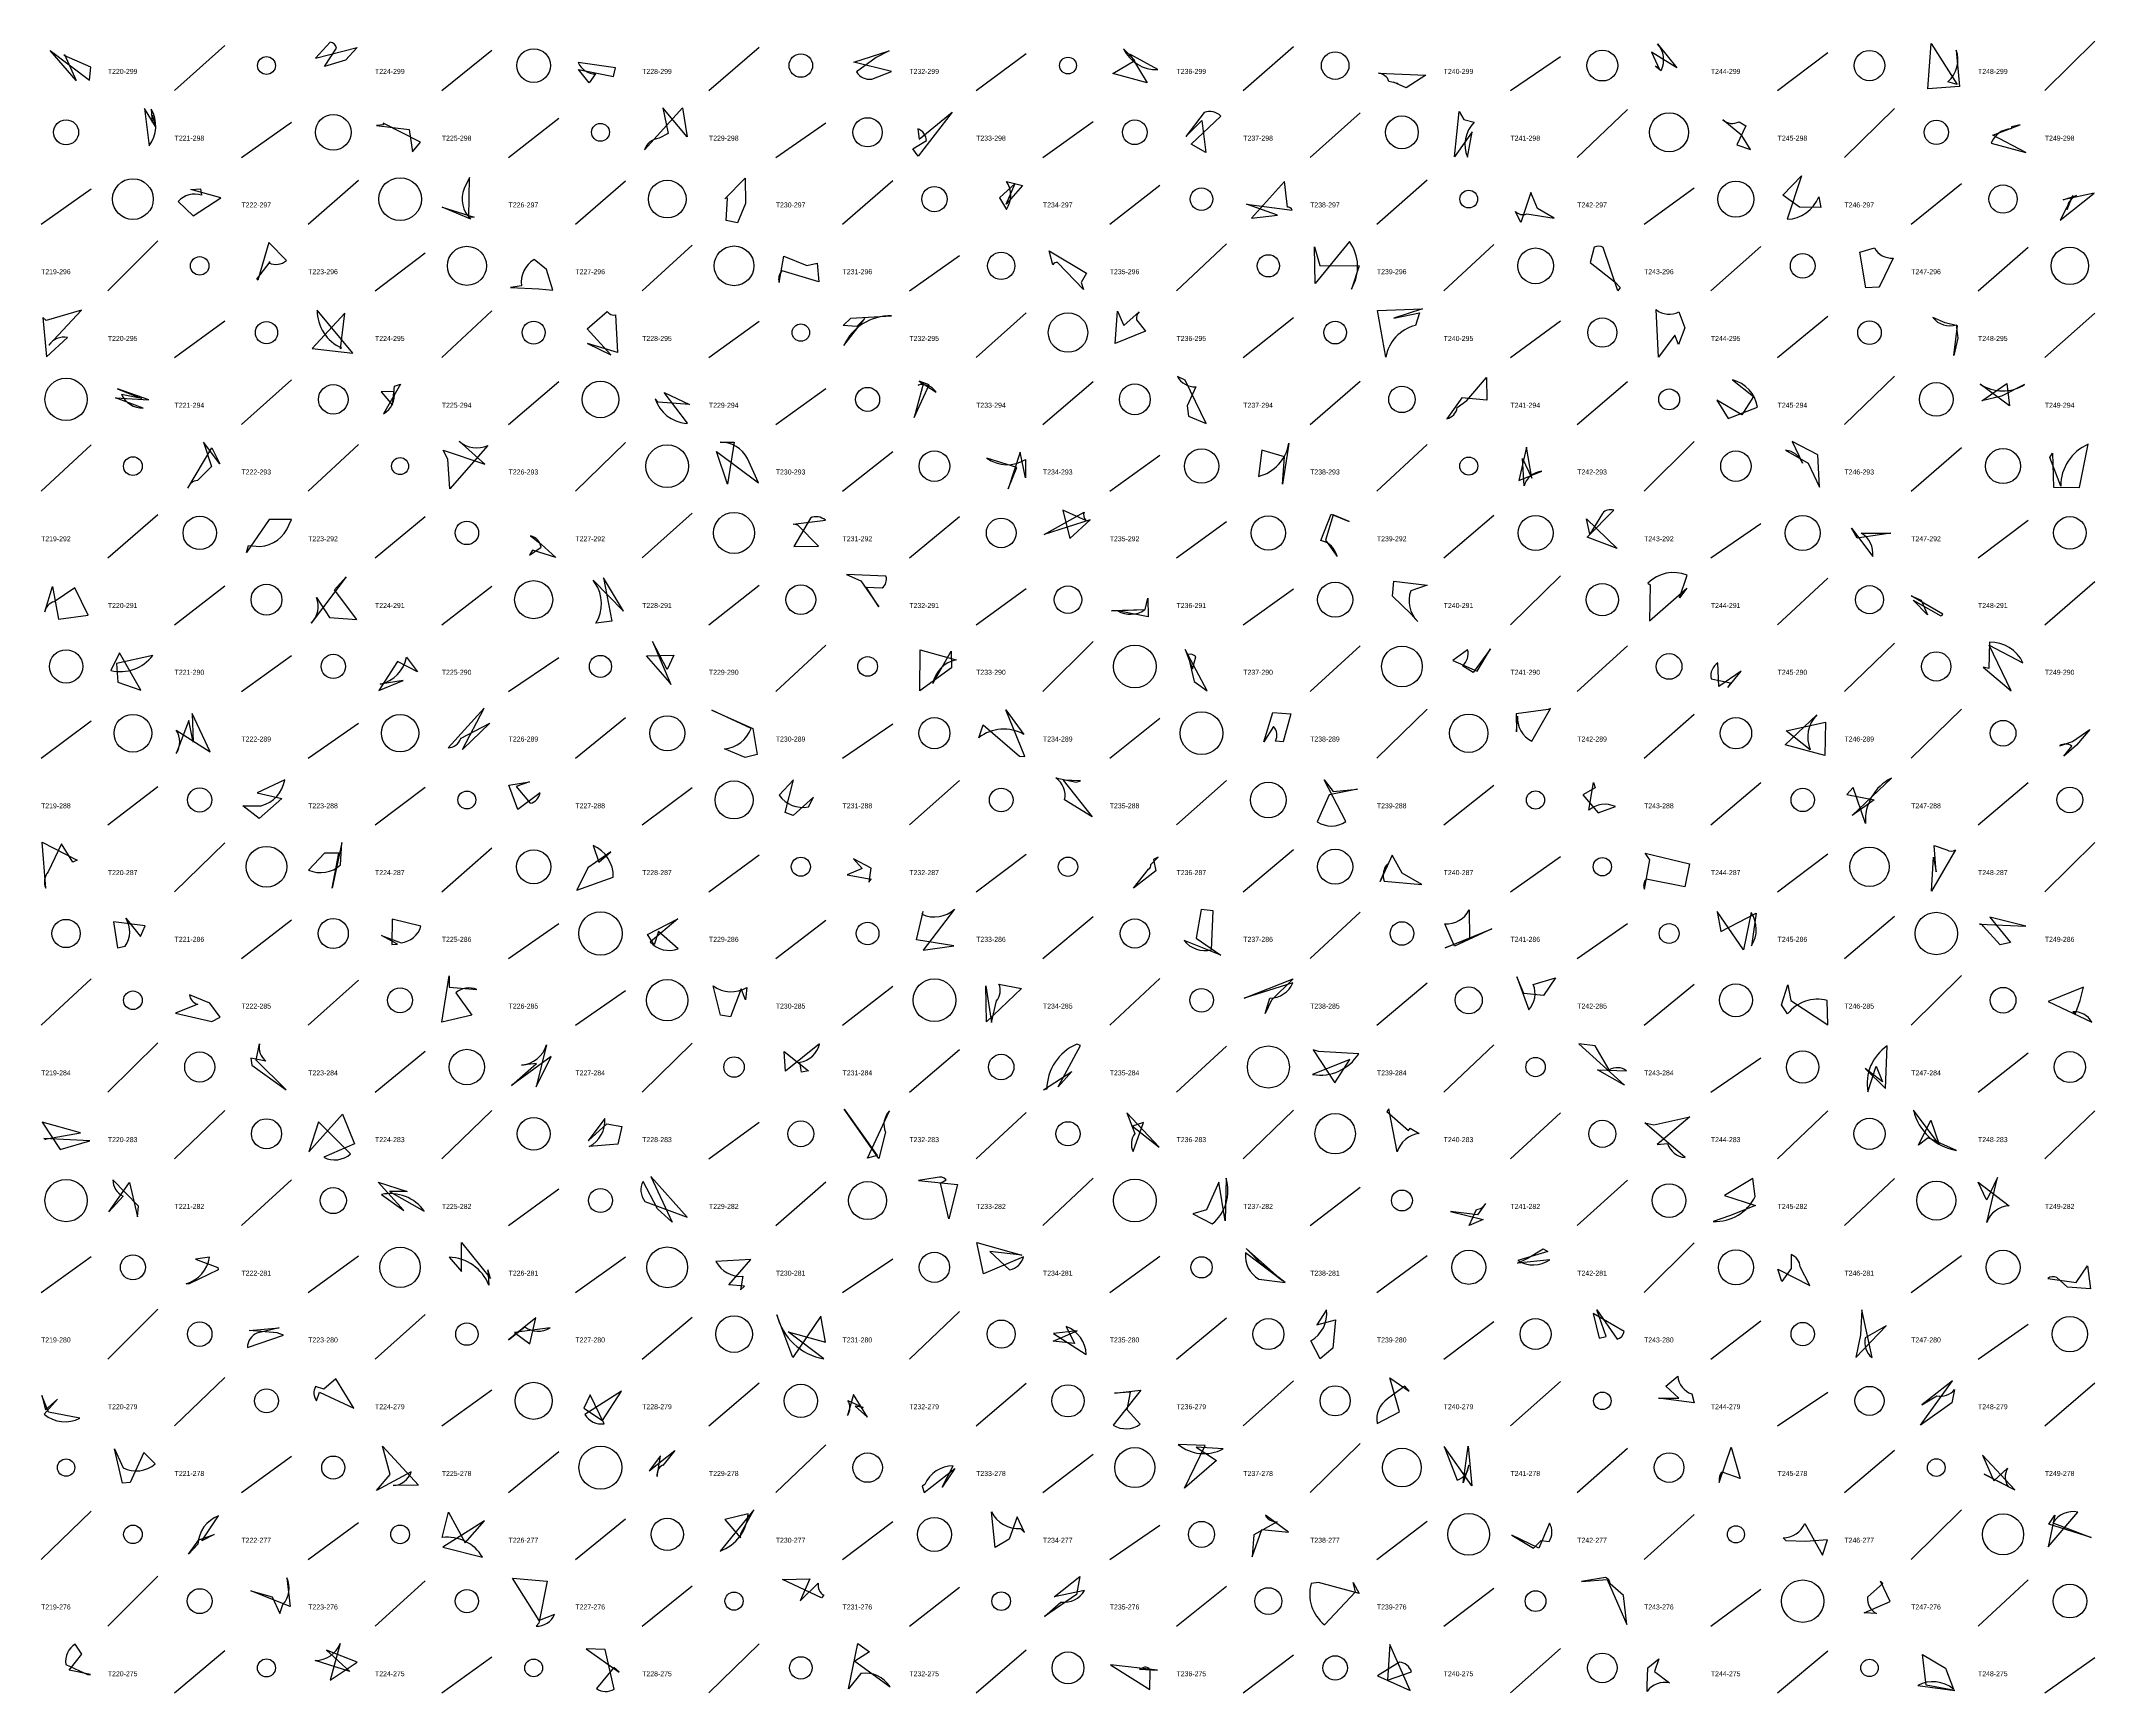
# Model space of a CAD drawing. Header units: millimetres. Extents: x -1 to 9990, y 0 to 15990.
# Drawn here: x 8760 to 9990, y 11000 to 11990 of the extents above; entities that cross this region are included whole.
import ezdxf

# ---------------------------------------------------------------- set-up
doc = ezdxf.new("R2010")
doc.units = ezdxf.units.MM
doc.layers.add('TEXT', color=3, linetype='Continuous')
doc.layers.add('WALL', color=1, linetype='Continuous')

msp = doc.modelspace()

# ---------------------------------------------------------------- linework, layer by layer
for points in [[(8789, 11966.2), (8789.8, 11974.1), (8773.9, 11981, 0.3), (8774.1, 11981.7), (8781.1, 11966.1), (8765.4, 11984.1)], [(8942.3, 11978.2), (8929.7, 11974.4), (8937, 11985.4, 0.3), (8933.2, 11989), (8924.3, 11979.4), (8949.2, 11985.9)], [(9268, 11983.9), (9260.2, 11979.9), (9248.3, 11971.2, 0.3), (9257.5, 11966.9), (9269.3, 11971.5), (9246.8, 11977.1)], [(9401.9, 11970.3), (9415, 11978), (9408.2, 11985.1, 0.3), (9428.8, 11972.6), (9412, 11981.8), (9422.4, 11964.6)], [(9729.2, 11972.6), (9726.8, 11974.6), (9730.3, 11972.1, 0.3), (9728.1, 11988), (9739.7, 11973.7), (9724.5, 11983.1)], [(9891.9, 11988.3), (9907.5, 11963.7), (9902, 11965.3, 0.3), (9907, 11984.3), (9908.9, 11962.5), (9889.9, 11961)], [(9102.8, 11968.5), (9104.1, 11973.6), (9081.7, 11976.8, 0.3), (9092.1, 11970), (9088.3, 11964.7), (9081.8, 11972.7)], [(9569.9, 11965), (9572.6, 11964.3), (9567.2, 11965.5, 0.3), (9561, 11970.4), (9589.2, 11969.3), (9577.6, 11961.6)], [(8828.5, 11938.5), (8822, 11949.3), (8824.7, 11926.9, 0.3), (8826, 11948.9), (8826.5, 11941), (8826.6, 11945.2)], [(9132.3, 11949.6), (9135.5, 11934.2), (9130.1, 11931.4, 0.3), (9121.3, 11924.5), (9144.2, 11949.7), (9146.9, 11932.2)], [(9285.3, 11920.8), (9282, 11925.2), (9290.2, 11930, 0.3), (9285.1, 11937.1), (9285.9, 11930.8), (9305.7, 11947)], [(9457.6, 11922.9), (9448.8, 11928), (9466.5, 11944.7, 0.3), (9456.6, 11946.9), (9445.5, 11932.4), (9455.1, 11942)], [(9609.2, 11947.4), (9612.1, 11942.7), (9618.2, 11941, 0.3), (9614.2, 11920.1), (9617.1, 11935.3), (9606.5, 11920.3)], [(8982.5, 11923.4), (8987.2, 11929), (8964.9, 11940.4, 0.3), (8965.1, 11939.5), (8960.9, 11939.1), (8980.5, 11936.7)], [(9783.7, 11924.7), (9778.5, 11933.1), (9767.1, 11942.4, 0.3), (9776.9, 11941.3), (9781, 11938.9), (9775.6, 11927.5)], [(9945.2, 11939.5), (9940.1, 11938.2), (9939.9, 11937.1, 0.3), (9927.9, 11928.5), (9948.6, 11923), (9928.8, 11933.3)], [(9016.2, 11883.9), (9016.6, 11908), (9013.3, 11901.4, 0.3), (9017.3, 11883), (9000.3, 11890.2), (9019.3, 11884.2)], [(9177.1, 11880.8), (9170.3, 11882.2), (9171, 11895.6, 0.3), (9169.4, 11895.1), (9181.7, 11907.6), (9181.8, 11892.4)], [(9803, 11897.3), (9814.2, 11909), (9805.7, 11882.9, 0.3), (9824.6, 11896.3), (9825.8, 11889.9), (9813.1, 11890.2)], [(8849.6, 11900.8), (8855.5, 11901.1), (8856.1, 11897.3, 0.3), (8842.1, 11893.5), (8851, 11884.9), (8867.7, 11895.8)], [(9343.3, 11904.3), (9334, 11895.8), (9338.1, 11888.7, 0.3), (9338.2, 11905.5), (9347.8, 11903.1), (9338, 11892)], [(9500.5, 11885.4), (9481.8, 11891.9), (9509.3, 11888.3, 0.3), (9506.4, 11890.2), (9504.6, 11905.5), (9484.8, 11883.5)], [(9652.2, 11899), (9646.2, 11880.9), (9642.9, 11887.6, 0.3), (9649.7, 11886.1), (9666.2, 11883.5), (9656.1, 11889.4)], [(9989.6, 11898.5), (9971, 11894.6), (9979, 11897.1, 0.3), (9973.3, 11888.8), (9976.8, 11897.1), (9969.1, 11882.3)], [(9525.8, 11855.2), (9549.4, 11855.1), (9544.7, 11841.1, 0.3), (9543.6, 11869.6), (9523, 11844.5), (9522.6, 11866.3)], [(8889.3, 11847), (8897.2, 11857.4), (8896.4, 11856.8, 0.3), (8907, 11858.2), (8896.3, 11868.9), (8889.9, 11846.5)], [(9066.4, 11840.5), (9062.7, 11852.8), (9055.3, 11858.8, 0.3), (9047.7, 11843), (9041.1, 11842.1), (9058, 11841.3)], [(9224.7, 11856.7), (9225.8, 11845.4), (9203.8, 11852.1, 0.3), (9202.1, 11845), (9204.8, 11860.7), (9218.6, 11855.2)], [(9382.8, 11845.1), (9384.3, 11840.9), (9368.7, 11857, 0.3), (9366, 11855.7), (9363.8, 11864), (9386.1, 11850.7)], [(9705.7, 11842.1), (9704.2, 11840.1), (9695.5, 11866, 0.3), (9690.2, 11866.1), (9687.8, 11857.1), (9702.6, 11845.2)], [(9852.9, 11841.9), (9849.3, 11863.1), (9857.9, 11865.8, 0.3), (9869.1, 11859.7), (9861.3, 11843.5), (9860.5, 11842.2)], [(8761.1, 11824.1), (8763.2, 11800.4), (8775.8, 11812, 0.3), (8764.6, 11807.5), (8784.3, 11828.4), (8763.1, 11822.3)], [(8922.3, 11805.5), (8946.7, 11802.7), (8925.3, 11828.5, 0.3), (8940, 11805.8), (8939.4, 11805.3), (8941.9, 11826.6)], [(9101.3, 11801.7), (9087, 11817.2), (9099, 11827.7, 0.3), (9104.1, 11825.6), (9105.3, 11803), (9087.2, 11808.4)], [(9240.4, 11819.2), (9244.9, 11823.6), (9269.3, 11825, 0.3), (9240.7, 11807.2), (9253.3, 11823.4), (9248.5, 11818.6)], [(9404.7, 11827.9), (9408.5, 11819.2), (9417.7, 11827.5, 0.3), (9416.1, 11822.6), (9421.4, 11815.8), (9403.3, 11808.4)], [(9570.2, 11823.7), (9585.5, 11826.9), (9583.1, 11819.3, 0.3), (9565.3, 11800.2), (9560.4, 11828.3), (9587.3, 11829.3)], [(9738.4, 11813.5), (9728.7, 11800.3), (9727.2, 11828.8, 0.3), (9740.9, 11827.4), (9744.5, 11817.9), (9740.7, 11807.9)], [(9907.8, 11819.1), (9900.3, 11820.8), (9892.9, 11824, 0.3), (9907, 11819.6), (9907.9, 11811.6), (9905.6, 11801.2)], [(8971.7, 11783), (8975.2, 11784.2), (8965.1, 11766.3, 0.3), (8971.5, 11779.8), (8963.7, 11779.6), (8970.4, 11771.6)], [(9291.8, 11783.7), (9285.8, 11786), (9296, 11779.4, 0.3), (9285.2, 11783.6), (9288.4, 11784.9), (9282.9, 11764.2)], [(9457.7, 11760.5), (9445.2, 11786.6), (9440.5, 11788.8, 0.3), (9451.5, 11782.6), (9446.4, 11771.2), (9447.1, 11764.9)], [(9625.8, 11774.5), (9610.9, 11776), (9601.9, 11763.3, 0.3), (9608.1, 11770.1), (9613.8, 11774.4), (9625.6, 11788.1)], [(9763.6, 11774.6), (9770.4, 11763.5), (9787.9, 11770.4, 0.3), (9772.9, 11786.7), (9785.5, 11776.7), (9778.6, 11765.7)], [(9937.2, 11784.6), (9938.9, 11771.2), (9921.3, 11784.1, 0.3), (9947.8, 11783.9), (9934, 11776.9), (9922.3, 11774.2)], [(8805.7, 11781.4), (8820.1, 11775.6), (8808.2, 11778, 0.3), (8821.2, 11769.8), (8804.6, 11775.9), (8824.5, 11774.8)], [(9148.3, 11772), (9129.5, 11773.3), (9127.7, 11775.4, 0.3), (9146.3, 11760.6), (9147.2, 11760.7), (9133.2, 11779.1)], [(8857.3, 11749.3), (8862.1, 11734.7), (8853.6, 11726.4, 0.3), (8847.9, 11721.8), (8862.3, 11746), (8867, 11736.4)], [(9000.8, 11744.6), (9025.8, 11736.1), (9010.4, 11749.9, 0.3), (9027.6, 11747.4), (9004.7, 11721.5), (9003.6, 11739.2)], [(9164.5, 11743.7), (9189.7, 11725), (9183, 11739.5, 0.3), (9166.6, 11749.3), (9175, 11749.3), (9171.1, 11724.2)], [(9504.6, 11740.6), (9491.1, 11744.5), (9489, 11728.8, 0.3), (9507.3, 11748.7), (9506.3, 11742), (9503.4, 11724.1)], [(9824.1, 11741.7), (9808.6, 11749.7), (9814.8, 11736.7, 0.3), (9804.7, 11744.5), (9818.2, 11736.7), (9825.1, 11722.4)], [(9965.2, 11722.4), (9980.7, 11722.2), (9986, 11748.1, 0.3), (9969.5, 11723.1), (9963, 11740.1), (9964.6, 11742.8)], [(9339.2, 11721.5), (9344.4, 11734.1), (9326.4, 11739.7, 0.3), (9349.6, 11739), (9349.6, 11728), (9346.4, 11743.3)], [(9649.5, 11746.4), (9645, 11726.3), (9658.7, 11731.9, 0.3), (9648.1, 11723.2), (9647.1, 11739.6), (9652.8, 11727.7)], [(8883, 11683.3), (8884.2, 11687.5), (8891.1, 11686.9, 0.3), (8908.3, 11699.7), (8910, 11703), (8896.6, 11703)], [(9213.2, 11699.6), (9210.4, 11700.3), (9229.7, 11702.6, 0.3), (9220.7, 11703.9), (9210.8, 11686.9), (9225.5, 11687.1)], [(9388.2, 11702.9), (9360.7, 11694), (9384.7, 11707.5, 0.3), (9385.6, 11702.4), (9372, 11708.6), (9376.1, 11691.7)], [(9533.8, 11705.9), (9529.2, 11690.7), (9536.1, 11680.9, 0.3), (9526.5, 11690.4), (9532.6, 11706.3), (9543.3, 11701.8)], [(9703.9, 11685.6), (9686, 11692.5), (9701.8, 11708.6, 0.3), (9695, 11706.7), (9687.6, 11694.3), (9685.6, 11703.4)], [(9847.6, 11691.8), (9844.2, 11697.9), (9856.9, 11680.8, 0.3), (9850.1, 11694.9), (9867.7, 11694.8), (9861, 11693.9)], [(9054.4, 11684.7), (9052.5, 11681.6), (9059.5, 11686.5, 0.3), (9053.1, 11693.2), (9059.5, 11688.3), (9068.3, 11680.3)], [(8788.3, 11645.7), (8780.3, 11662), (8767.9, 11653.8, 0.3), (8762.2, 11647.7), (8766.9, 11662.9), (8770.4, 11643.4)], [(8935.7, 11660.8), (8942.8, 11668.6), (8921.8, 11641, 0.3), (8924.9, 11656.3), (8932.8, 11644.4), (8949, 11643.1)], [(9096.8, 11668), (9101.9, 11642.2), (9092.2, 11640.9, 0.3), (9091.7, 11665.1), (9090.7, 11666.6), (9108.7, 11648.2)], [(9261.7, 11650.8), (9254.1, 11662.4), (9263.8, 11662, 0.3), (9266, 11669.1), (9242.4, 11670), (9250.9, 11666.2)], [(9570.1, 11666.1), (9590, 11663.7), (9580.3, 11660.3, 0.3), (9584.5, 11641.9), (9580.3, 11646.6), (9569.3, 11657)], [(9745.6, 11661.9), (9741.3, 11656), (9745.8, 11669.7, 0.3), (9722.2, 11664.8), (9723.7, 11663.8), (9723.3, 11642.4)], [(9422.9, 11655.9), (9423, 11644.8), (9404.8, 11648.4, 0.3), (9420.9, 11648.9), (9401.1, 11648.3), (9421.2, 11649.1)], [(9889.8, 11645.9), (9881.2, 11654.8), (9897.8, 11645.3, 0.3), (9899, 11646.3), (9880, 11657.2), (9885.9, 11654.8)], [(9134.9, 11613.2), (9126.2, 11629.9), (9137.2, 11604.1, 0.3), (9136.5, 11605.4), (9122.6, 11621.3), (9138.9, 11621.7)], [(9286.2, 11600.4), (9286.4, 11624.9), (9308.1, 11619, 0.3), (9294, 11604.8), (9305.1, 11624.1), (9305.2, 11614.2)], [(9445.2, 11625.1), (9449.6, 11613.6), (9451.5, 11620.7, 0.3), (9446.8, 11622.1), (9450.6, 11606), (9458.4, 11600.4)], [(9628, 11625.6), (9617.7, 11611.4), (9611.2, 11615.4, 0.3), (9614.3, 11625), (9605.4, 11618.6), (9620, 11612.1)], [(9939.8, 11600.4), (9926.6, 11627.7), (9946.9, 11617.2, 0.3), (9926.8, 11629.5), (9926.5, 11613.8), (9923, 11614.5)], [(8819.8, 11600.7), (8806.9, 11623.2), (8801.7, 11612.6, 0.3), (8826.9, 11621.6), (8805.2, 11616.8), (8805.9, 11605.5)], [(8962.2, 11600.6), (8976.9, 11606.5), (8963.1, 11604.4, 0.3), (8978.8, 11620.5), (8985.4, 11611.8), (8973.5, 11618)], [(9778.1, 11612.1), (9764.7, 11602.9), (9764.2, 11617.2, 0.3), (9760.1, 11607.6), (9771.7, 11605.2), (9770.2, 11602.4)], [(8851, 11569.7), (8848.5, 11582.6), (8841, 11562.8, 0.3), (8841, 11576.9), (8861.3, 11563.9), (8850.4, 11586.9)], [(9012.3, 11565.2), (9025.4, 11589.9), (9003.8, 11566.2, 0.3), (9011.3, 11571.8), (9011.2, 11571.8), (9028.8, 11581.1)], [(9188.9, 11562.3), (9181.7, 11560.5), (9169.2, 11565.7, 0.3), (9185.2, 11577.9), (9161.8, 11588.8), (9186.3, 11577.9)], [(9349.1, 11561.1), (9337.8, 11589), (9348.6, 11574.3, 0.3), (9321.6, 11572.3), (9324.2, 11580), (9346, 11561.3)], [(9508.4, 11586.7), (9503.8, 11569.9), (9499.3, 11570.3, 0.3), (9498.1, 11579), (9492.2, 11569.9), (9497.7, 11587.5)], [(9643.4, 11586.7), (9643.6, 11575.9), (9644.2, 11585.2, 0.3), (9652.7, 11570.2), (9664, 11589.8), (9662.5, 11589.1)], [(9828.2, 11561.7), (9804.5, 11568), (9823.4, 11586, 0.3), (9819.5, 11565.1), (9805, 11576.5), (9828.6, 11581.7)], [(9978.9, 11567.9), (9971.3, 11561.2), (9976.2, 11567.3, 0.3), (9968.9, 11567.5), (9976.5, 11570.1), (9987, 11577.2)], [(8890.7, 11523.9), (8880.8, 11531.5), (8891.8, 11531.5, 0.3), (8905.9, 11547), (8889.5, 11539.2), (8904.1, 11535.9)], [(9052.6, 11545.8), (9044.6, 11543), (9053, 11533, 0.3), (9058.8, 11539.2), (9045.6, 11529.3), (9040.2, 11543.8)], [(9205.6, 11527.5), (9210.7, 11547), (9202.1, 11537.8, 0.3), (9219.5, 11530.9), (9222.5, 11536.6), (9210.4, 11525.7)], [(9372.2, 11546.8), (9389.5, 11524.8), (9373, 11535, 0.3), (9367.7, 11548.2), (9379.8, 11545.6), (9382.4, 11546.4)], [(9548.3, 11541.5), (9531.4, 11538), (9524.3, 11521.9, 0.3), (9541.4, 11522), (9528.5, 11547.1), (9533.8, 11540)], [(9683.3, 11538), (9692.6, 11527.2), (9702.8, 11531, 0.3), (9687, 11528.8), (9689.8, 11545.4), (9690.8, 11542.3)], [(9857.7, 11535.1), (9844.6, 11525.7), (9868.1, 11548.1, 0.3), (9852.6, 11520.9), (9845.2, 11542.4), (9841.5, 11538.3)], [(8779.1, 11497.8), (8772.3, 11508.7), (8764.3, 11492, 0.3), (8762.8, 11482.1), (8760.7, 11509.8), (8781.7, 11499)], [(8938.4, 11503.2), (8929.7, 11503.2), (8920.2, 11493, 0.3), (8939.4, 11496.1), (8940.2, 11509.6), (8934.4, 11482.2)], [(9087.5, 11494.3), (9080.8, 11481), (9102.7, 11488.7, 0.3), (9090.6, 11507.8), (9094.1, 11497.7), (9101.2, 11504)], [(9427.6, 11492.6), (9414.2, 11482.1), (9423.3, 11493.5, 0.3), (9424.6, 11496.4), (9429, 11500.7), (9426.3, 11499.4)], [(9569.1, 11502), (9562, 11486.2), (9566.5, 11496.8, 0.3), (9564.4, 11486.3), (9587, 11484.3), (9575.1, 11491.1)], [(9747.2, 11496.7), (9744.5, 11482.9), (9721.3, 11487.6, 0.3), (9720.2, 11481.5), (9723.5, 11499.1), (9720.7, 11503.1)], [(9894.9, 11492), (9893.8, 11507.7), (9901.3, 11505.2, 0.3), (9906.6, 11505.1), (9892.2, 11480.3), (9893.3, 11500.7)], [(9251.8, 11493.9), (9242.7, 11490.1), (9257.2, 11487.6, 0.3), (9255.9, 11485.7), (9257.1, 11494.1), (9246.5, 11499.8)], [(8803.3, 11462), (8805.8, 11446.4), (8810.4, 11447.4, 0.3), (8810.8, 11464.1), (8819.6, 11453.2), (8822.3, 11459.6)], [(8973.5, 11448.6), (8963.9, 11453.7), (8975.7, 11449.5, 0.3), (8987.5, 11459.3), (8970.3, 11463.6), (8970, 11448.4)], [(9123.1, 11454.3), (9141.4, 11463.8), (9124.8, 11449.8, 0.3), (9141.6, 11445.8), (9129.8, 11456.1), (9127.2, 11448.3)], [(9284.2, 11451.2), (9288.2, 11468.1), (9287.5, 11466.5, 0.3), (9307.1, 11469.6), (9288.3, 11445.1), (9306.7, 11447.7)], [(9451.7, 11452.1), (9466.5, 11442), (9444.5, 11450.9, 0.3), (9460.9, 11445.3), (9461.9, 11468.6), (9454.8, 11469.3)], [(9628.8, 11457.8), (9606.4, 11447.4), (9600.6, 11460.8, 0.3), (9615.2, 11469.1), (9615.5, 11451.9), (9600.8, 11446.4)], [(9766, 11456.2), (9787.1, 11467.1), (9784.3, 11447.6, 0.3), (9784.1, 11467.6), (9779.6, 11445.2), (9763.8, 11468.1)], [(9939.4, 11449.6), (9933.3, 11448.2), (9923.1, 11459.4, 0.3), (9920.8, 11460.5), (9948.7, 11459.3), (9927.1, 11464.8)], [(9004.3, 11429.7), (9004.4, 11422.9), (9020.9, 11421.4, 0.3), (9008.3, 11419.4), (9018, 11406), (9000.1, 11401.9)], [(9496.8, 11415), (9493.1, 11407), (9495.8, 11416.2, 0.3), (9509.7, 11425.5), (9480.5, 11416.2), (9509.8, 11427.8)], [(9647.9, 11419.1), (9643.7, 11429), (9650.9, 11409.2, 0.3), (9653.6, 11424.4), (9666.9, 11428.4), (9659.7, 11417.9)], [(8867.2, 11404.8), (8861.1, 11413.2), (8848.8, 11418.3, 0.3), (8853.8, 11412.6), (8840.6, 11407.3), (8862.3, 11402.2)], [(9172.9, 11405), (9166.9, 11406.1), (9162.4, 11423.6, 0.3), (9182.7, 11422.7), (9181.9, 11415.3), (9179.2, 11421.9)], [(9325.8, 11423.6), (9329.1, 11401.7), (9332.1, 11414.6, 0.3), (9333.6, 11424.7), (9347.1, 11422.1), (9326.1, 11402.1)], [(9807.9, 11414.8), (9830, 11400.3), (9829.7, 11414.9, 0.3), (9805.9, 11406.8), (9802.2, 11412.2), (9806.1, 11424.3)], [(9983.1, 11422.9), (9961.9, 11414.3), (9988.1, 11401.9, 0.3), (9976.8, 11408), (9978.4, 11407.1), (9981.2, 11414.8)], [(8906.8, 11361.3), (8888.9, 11379.2), (8890.8, 11388.9, 0.3), (8894.7, 11378.6), (8885.7, 11380.4), (8886.2, 11376.2)], [(9041.8, 11363.9), (9056.7, 11377.1), (9047.7, 11376.1, 0.3), (9062.7, 11388.2), (9056.5, 11363.2), (9065.5, 11381.3)], [(9219.5, 11372.8), (9215.4, 11371.9), (9214.4, 11377.9, 0.3), (9226.2, 11388.8), (9205.8, 11372.6), (9205, 11384.3)], [(9369.2, 11363.2), (9382.4, 11387.9), (9380.2, 11388.6, 0.3), (9362.3, 11361.7), (9360.4, 11361.3), (9377.2, 11372.3)], [(9534.8, 11365.6), (9543.7, 11379.5), (9521.5, 11370.5, 0.3), (9549.1, 11382.9), (9525, 11384.3), (9521.8, 11385.3)], [(9708.2, 11364.1), (9692.1, 11373.4), (9709.5, 11372.8, 0.3), (9699.1, 11373.3), (9690.8, 11387.6), (9681, 11388.9)], [(9852.4, 11374.1), (9864.6, 11362.1), (9865.6, 11387.6, 0.3), (9854, 11360.2), (9858.9, 11375.6), (9862.8, 11366.1)], [(8771.4, 11325.6), (8789.2, 11330.7), (8761.6, 11332.2, 0.3), (8763.3, 11331.9), (8783.7, 11335.6), (8760.7, 11341.9)], [(8940.6, 11346.7), (8947.7, 11329), (8929.3, 11320.9, 0.3), (8945.4, 11322.9), (8926.2, 11342.2), (8920.3, 11324.1)], [(9107.8, 11339.4), (9105.4, 11328.8), (9088.2, 11327.3, 0.3), (9097.7, 11344.1), (9087.7, 11330.8), (9098.9, 11340.9)], [(9260.8, 11322), (9255, 11320.3), (9268.1, 11348.7, 0.3), (9265.7, 11336), (9261.8, 11320.2), (9241, 11349.7)], [(9429.5, 11327), (9410.3, 11347.5), (9415.1, 11335.2, 0.3), (9414.1, 11324.3), (9420.2, 11341.8), (9413.6, 11339.5)], [(9578.9, 11336.9), (9580, 11338.4), (9585.3, 11335.2, 0.3), (9572.1, 11324.1), (9567.2, 11350), (9566, 11348.4)], [(9747.5, 11345.2), (9727.9, 11328.5), (9734, 11329.2, 0.3), (9744.6, 11320.7), (9720.4, 11341.5), (9725.8, 11340.3)], [(9891.8, 11343.2), (9896.7, 11328.6), (9881.3, 11349.1, 0.3), (9907.1, 11325), (9890.2, 11332.6), (9884.4, 11328.1)], [(8817.8, 11285.2), (8818.4, 11291.6), (8803, 11307.4, 0.3), (8809.2, 11297.7), (8800.5, 11288.3), (8813, 11305.8)], [(8979.2, 11300.5), (8968.6, 11300.4), (8989.5, 11288.6, 0.3), (8963.8, 11298.6), (8977.3, 11289), (8961.8, 11306)], [(9138, 11282.1), (9129.2, 11290.1), (9120.5, 11306.5, 0.3), (9121.6, 11294.5), (9146.9, 11285), (9125.2, 11309.5)], [(9303.6, 11284), (9298.7, 11305.4), (9302, 11307.5, 0.3), (9296.6, 11308.8), (9285.4, 11307), (9308.9, 11304.7)], [(9457.9, 11289.4), (9449.8, 11287), (9461.4, 11281, 0.3), (9469.7, 11308.4), (9469.1, 11282.9), (9465.3, 11306)], [(9786.8, 11292.1), (9771.2, 11285.8), (9761.4, 11282.5, 0.3), (9786.6, 11297.5), (9785.2, 11308.2), (9768.1, 11298)], [(9924.8, 11295.8), (9920.1, 11306), (9938.6, 11291.9, 0.3), (9925.2, 11281.8), (9931.7, 11308.9), (9925.2, 11295.4)], [(9623.6, 11283.6), (9615.3, 11280), (9619.6, 11289.7, 0.3), (9625, 11293.3), (9620.3, 11286.4), (9604, 11288.5)], [(9029.2, 11248.3), (9027.5, 11253.4), (9028.2, 11244.4, 0.3), (9004.3, 11261), (9011.8, 11252.4), (9011.8, 11269.9)], [(9347.4, 11262.3), (9328.2, 11264.4), (9340, 11253.5, 0.3), (9348.4, 11261.3), (9324.4, 11251.1), (9320.5, 11269.8)], [(8866.1, 11253.4), (8848.6, 11245.1), (8846.8, 11245.2, 0.3), (8860.8, 11261.1), (8852.4, 11259.9), (8865.8, 11254.8)], [(9171.8, 11244.6), (9185, 11259.7), (9164.1, 11258.5, 0.3), (9180.3, 11249.6), (9178.8, 11241.5), (9181.2, 11243.7)], [(9481.6, 11266.2), (9503.4, 11246.9), (9481.4, 11263.6, 0.3), (9489.3, 11247.9), (9505, 11246), (9490.8, 11256.9)], [(9659.5, 11266.1), (9662.3, 11264.5), (9644.3, 11259.1, 0.3), (9663.6, 11259.5), (9644.2, 11257.4), (9650, 11260.3)], [(9800.2, 11253.9), (9819.2, 11244.2), (9813.5, 11255.3, 0.3), (9808, 11262.6), (9808.1, 11254.3), (9802.4, 11246.5)], [(9987.4, 11242.1), (9973.6, 11243.1), (9967.2, 11248.8, 0.3), (9961.8, 11248.3), (9978.8, 11246), (9985.6, 11255.9)], [(8884.7, 11217.2), (8902.5, 11218.7), (8889.3, 11215.6, 0.3), (8883.6, 11206.9), (8905.1, 11214.3), (8901.4, 11215.8)], [(9056.2, 11224.8), (9040, 11211.5), (9049.7, 11219.3, 0.3), (9064.8, 11218.7), (9043.5, 11216), (9052.7, 11209.1)], [(9227, 11225.7), (9210.3, 11201), (9200.7, 11226.5, 0.3), (9228.8, 11200.2), (9207.4, 11216.4), (9229.8, 11210.1)], [(9380.5, 11217), (9366.3, 11215.4), (9385.9, 11202.7, 0.3), (9374, 11219.6), (9378.8, 11209.3), (9366.1, 11210.7)], [(9533.7, 11206.5), (9526, 11200.2), (9520.4, 11211, 0.3), (9529.9, 11229.5), (9524, 11220.5), (9535.1, 11223.6)], [(9697.3, 11213.6), (9691.7, 11229.6), (9703.8, 11212, 0.3), (9708.1, 11216.5), (9689.6, 11227.3), (9693.2, 11212.5)], [(9846.8, 11201), (9864.9, 11220), (9852.5, 11212.7, 0.3), (9856.5, 11200.9), (9850.5, 11229.6), (9849.7, 11214.6)], [(8936.5, 11188.1), (8929.3, 11181.9), (8924.4, 11183.5, 0.3), (8925, 11175.1), (8926.7, 11180.2), (8947.3, 11170.7)], [(9096.3, 11163.3), (9107.7, 11180.7), (9085.6, 11166.8, 0.3), (9097.2, 11161.3), (9088.8, 11178.6), (9085.1, 11170.7)], [(9402.9, 11179.6), (9418.7, 11181.3), (9402.1, 11160.4, 0.3), (9418.3, 11161), (9410.5, 11169.7), (9412.5, 11180.2)], [(9579.3, 11180.7), (9576.8, 11183.7), (9566.4, 11176.2, 0.3), (9560.2, 11161.5), (9573.6, 11168.5), (9567.8, 11188.7)], [(9740.9, 11176.7), (9733.1, 11183.8), (9740.2, 11189.7, 0.3), (9748.5, 11179.2), (9750, 11173.9), (9728.6, 11176.7)], [(9904.7, 11186.9), (9886.3, 11172.7), (9895.3, 11178.1, 0.3), (9906, 11181.8), (9904.3, 11173.9), (9885.5, 11160.4)], [(8762.6, 11169.6), (8769.8, 11176), (8761.9, 11167, 0.3), (8783.2, 11164.6), (8764.4, 11168.2), (8760.4, 11178.2)], [(9254.9, 11165.2), (9246.6, 11178.9), (9242.9, 11166.2, 0.3), (9243.2, 11175.3), (9252.4, 11171.1), (9247.6, 11171.9)], [(8808.7, 11125.6), (8804, 11146.3), (8809.1, 11134.8, 0.3), (8828.4, 11137.3), (8821.5, 11144.1), (8813.4, 11126.1)], [(8964.4, 11147.8), (8986.1, 11124.4), (8970.8, 11124.2, 0.3), (8981.7, 11132.4), (8960.9, 11121.3), (8969.1, 11130.8)], [(9139.5, 11145.3), (9132.4, 11136.2), (9132.2, 11136.5, 0.3), (9128.9, 11129.7), (9131, 11142.1), (9124.2, 11133.1)], [(9444.7, 11122.7), (9457.2, 11148.2), (9440.9, 11148.9, 0.3), (9467.9, 11146.2), (9451.8, 11147.3), (9463.9, 11139.2)], [(9616.8, 11124), (9600.2, 11147.7), (9608.1, 11127.4, 0.3), (9615.1, 11136.5), (9611.6, 11125.8), (9614.6, 11147.8)], [(9777.6, 11128.5), (9767.3, 11132.1), (9767.3, 11132.6, 0.3), (9765, 11128.3), (9764.9, 11126), (9772.2, 11147.3)], [(9307.3, 11134.4), (9299.7, 11123.3), (9306.2, 11136.1, 0.3), (9289.3, 11124.9), (9287.7, 11123.9), (9288.9, 11120.1)], [(9922.7, 11142.4), (9929.4, 11127), (9937.7, 11134.6, 0.3), (9938.1, 11123.7), (9923.7, 11131.1), (9942, 11121.7)], [(9025.6, 11103.1), (9000.7, 11087.3), (9024.4, 11081.3, 0.3), (9000.3, 11093.1), (9003.9, 11108.3), (9014, 11090)], [(9179, 11095.6), (9186.9, 11109.7), (9166.6, 11085, 0.3), (9183.5, 11107.4), (9169.4, 11103.9), (9178.9, 11093)], [(9339.8, 11092.1), (9331.3, 11087.2), (9329.1, 11108.5, 0.3), (9346.6, 11098.5), (9348.9, 11096.1), (9344.6, 11105.5)], [(9965.9, 11106.6), (9962, 11087.5), (9979.8, 11108.4, 0.3), (9964.8, 11102), (9987.7, 11093.2), (9962.4, 11101.1)], [(8863.6, 11095), (8856.2, 11091.1), (8866.3, 11106.1, 0.3), (8853.9, 11089.1), (8848.2, 11083.1), (8854.4, 11091.8)], [(9491.1, 11097.9), (9507.1, 11096.3), (9493.2, 11106.5, 0.3), (9500.2, 11102.6), (9486.2, 11094.7), (9485.2, 11081.6)], [(9653.7, 11086.8), (9658.4, 11091.4), (9663.1, 11090.7, 0.3), (9663.3, 11101.7), (9656.9, 11086.8), (9640.9, 11094.5)], [(9816.8, 11090.8), (9805.1, 11091.1), (9803.2, 11093, 0.3), (9816.3, 11101.5), (9826.8, 11082.6), (9829.8, 11091.7)], [(8898.4, 11057.6), (8903, 11047.5), (8904.8, 11052.9, 0.3), (8907.1, 11068.9), (8909.2, 11051.7), (8885.6, 11061.2)], [(9063.1, 11066.9), (9058.1, 11041.8), (9056.5, 11040, 0.3), (9067.5, 11047), (9058.2, 11043.4), (9042.4, 11068.7)], [(9220.3, 11068.3), (9214.6, 11055.1), (9225.4, 11065.7, 0.3), (9228.7, 11058.5), (9227.3, 11057), (9204.1, 11068)], [(9380.1, 11059), (9360.9, 11045.7), (9370.8, 11054.4, 0.3), (9384.9, 11061.4), (9366.8, 11057.6), (9382.1, 11069.8)], [(9549.4, 11059.6), (9525.1, 11066.1), (9520.6, 11065.5, 0.3), (9528.6, 11040.9), (9547.1, 11060.5), (9545.8, 11066.1)], [(9709.7, 11041.1), (9707.7, 11058.4), (9699.7, 11065.4, 0.3), (9696.8, 11069.2), (9682.5, 11066.7), (9697.9, 11067.9)], [(9861.5, 11067), (9863, 11065.6), (9853.9, 11057.3, 0.3), (9859.1, 11047.6), (9851.9, 11048), (9867.4, 11054.8)], [(8776.8, 11013.6), (8784.5, 11023.3), (8780.5, 11029.3, 0.3), (8774.8, 11017.1), (8787.9, 11011), (8789.6, 11011.1)], [(8931, 11025.7), (8945, 11012.8), (8924.2, 11019.4, 0.3), (8939.2, 11029.7), (8933.1, 11007.6), (8949.2, 11018.5)], [(9106.2, 11012.4), (9103, 11015.2), (9092.6, 11002.6, 0.3), (9103.2, 11002.3), (9097.9, 11026), (9086.5, 11026.5)], [(9256.2, 11024.6), (9247.3, 11019.1), (9268.5, 11003.6, 0.3), (9251, 11011.7), (9243.6, 11002.5), (9249.1, 11029.7)], [(9567.8, 11029), (9566.3, 11007.7), (9580.7, 11012.7, 0.3), (9573.5, 11018.5), (9560.3, 11010.2), (9579.9, 11001.5)], [(9886.7, 11023), (9900.5, 11014.9), (9905.3, 11002.3, 0.3), (9883.9, 11004.5), (9906.2, 11001.4), (9889, 11004.6)], [(9400.4, 11016.9), (9424, 11002), (9424.2, 11013.6, 0.3), (9420.9, 11015.5), (9417.9, 11014.3), (9428.5, 11013.7)], [(9728.8, 11020.5), (9726.2, 11012.9), (9735.2, 11006, 0.3), (9721.9, 11000.9), (9721.9, 11004.5), (9722.3, 11015)]]:
    msp.add_lwpolyline(points, format="xyb", close=True)
for centre, radius in [((8895, 11975), 5.36), ((9055, 11975), 10.1), ((9215, 11975), 7.04), ((9535, 11975), 8.28), ((9695, 11975), 9.25), ((9855, 11975), 9.1), ((9375, 11975), 5), ((8935, 11935), 10.7), ((9255, 11935), 8.77), ((9575, 11935), 9.8), ((9735, 11935), 11.7), ((8775, 11935), 7.5), ((9095, 11935), 5.35), ((9415, 11935), 7.38), ((9895, 11935), 7.25), ((8815, 11895), 12.2), ((8975, 11895), 12.8), ((9135, 11895), 11.3), ((9295, 11895), 7.58), ((9455, 11895), 6.76), ((9615, 11895), 5.3), ((9775, 11895), 10.8), ((9935, 11895), 8.5), ((8855, 11855), 5.53), ((9015, 11855), 11.7), ((9175, 11855), 11.9), ((9335, 11855), 8.14), ((9495, 11855), 6.68), ((9655, 11855), 10.7), ((9815, 11855), 7.4), ((9975, 11855), 11.2), ((8895, 11815), 6.64), ((9055, 11815), 6.88), ((9375, 11815), 11.8), ((9535, 11815), 6.78), ((9695, 11815), 8.76), ((9855, 11815), 7.08), ((9215, 11815), 5.2), ((8775, 11775), 12.7), ((8935, 11775), 8.86), ((9095, 11775), 11), ((9415, 11775), 9.24), ((9895, 11775), 10.1), ((9255, 11775), 7.18), ((9575, 11775), 7.95), ((9735, 11775), 6.26), ((9135, 11735), 12.8), ((8815, 11735), 5.62), ((8975, 11735), 5.1), ((9295, 11735), 9.18), ((9455, 11735), 10.3), ((9615, 11735), 5.41), ((9775, 11735), 9.13), ((9935, 11735), 10.5), ((8855, 11695), 10), ((9015, 11695), 7.03), ((9175, 11695), 12.3), ((9335, 11695), 8.89), ((9495, 11695), 10.3), ((9655, 11695), 10.5), ((9815, 11695), 10.5), ((9975, 11695), 9.75), ((8895, 11655), 9.25), ((9055, 11655), 11.4), ((9215, 11655), 8.9), ((9375, 11655), 8.21), ((9535, 11655), 10.5), ((9695, 11655), 9.72), ((9855, 11655), 8.42), ((8775, 11615), 9.97), ((9415, 11615), 12.8), ((9575, 11615), 12.2), ((9895, 11615), 8.78), ((8935, 11615), 7.26), ((9095, 11615), 6.64), ((9255, 11615), 5.9), ((9735, 11615), 7.69), ((9455, 11575), 12.8), ((8815, 11575), 11.3), ((8975, 11575), 11.2), ((9135, 11575), 10.5), ((9295, 11575), 9.31), ((9615, 11575), 11.5), ((9775, 11575), 9.43), ((9935, 11575), 7.7), ((8855, 11535), 7.25), ((9015, 11535), 5.36), ((9175, 11535), 11.4), ((9335, 11535), 7.08), ((9495, 11535), 10.7), ((9655, 11535), 5.46), ((9815, 11535), 6.97), ((9975, 11535), 7.72), ((8895, 11495), 12.2), ((9055, 11495), 10.2), ((9215, 11495), 5.7), ((9375, 11495), 5.79), ((9535, 11495), 10.5), ((9855, 11495), 11.8), ((9695, 11495), 5.48), ((8935, 11455), 9), ((9095, 11455), 13), ((9415, 11455), 8.73), ((9895, 11455), 12.7), ((8775, 11455), 8.48), ((9255, 11455), 6.8), ((9575, 11455), 7.04), ((9735, 11455), 5.94), ((9135, 11415), 12.4), ((9295, 11415), 12.8), ((8815, 11415), 5.58), ((8975, 11415), 7.44), ((9455, 11415), 7.08), ((9615, 11415), 8.1), ((9775, 11415), 9.84), ((9935, 11415), 7.73), ((8855, 11375), 9), ((9015, 11375), 10.6), ((9175, 11375), 6.12), ((9335, 11375), 7.62), ((9495, 11375), 12.6), ((9655, 11375), 5.8), ((9815, 11375), 9.72), ((9975, 11375), 9.33), ((8895, 11335), 9.02), ((9055, 11335), 9.82), ((9215, 11335), 7.72), ((9375, 11335), 7.26), ((9535, 11335), 12.1), ((9695, 11335), 8.15), ((9855, 11335), 9.39), ((8775, 11295), 12.7), ((9255, 11295), 11.4), ((9415, 11295), 12.8), ((9735, 11295), 10.1), ((9895, 11295), 11.7), ((8935, 11295), 7.82), ((9095, 11295), 7.18), ((9575, 11295), 6.26), ((8975, 11255), 12.1), ((9135, 11255), 12.2), ((8815, 11255), 7.49), ((9295, 11255), 9.05), ((9455, 11255), 6.34), ((9615, 11255), 10.2), ((9775, 11255), 10.5), ((9935, 11255), 10.2), ((8855, 11215), 7.36), ((9015, 11215), 6.71), ((9175, 11215), 11), ((9335, 11215), 8.42), ((9495, 11215), 9.29), ((9655, 11215), 9.26), ((9815, 11215), 6.99), ((9975, 11215), 10.6), ((8895, 11175), 7.19), ((9055, 11175), 11.1), ((9215, 11175), 10), ((9375, 11175), 9.67), ((9535, 11175), 9.05), ((9855, 11175), 8.69), ((9695, 11175), 5.27), ((9095, 11135), 12.9), ((9255, 11135), 8.81), ((9415, 11135), 12), ((9575, 11135), 11.6), ((9735, 11135), 8.88), ((8775, 11135), 5.21), ((8935, 11135), 6.95), ((9895, 11135), 5.3), ((9615, 11095), 12.5), ((9935, 11095), 12.3), ((8815, 11095), 5.56), ((8975, 11095), 5.58), ((9135, 11095), 9.65), ((9295, 11095), 10.2), ((9455, 11095), 7.79), ((9775, 11095), 5.14), ((8855, 11055), 7.46), ((9015, 11055), 6.93), ((9175, 11055), 5.42), ((9335, 11055), 5.56), ((9495, 11055), 8.05), ((9655, 11055), 6.22), ((9815, 11055), 12.7), ((9975, 11055), 10.1), ((9215, 11015), 6.73), ((9375, 11015), 9.56), ((9535, 11015), 7.3), ((9695, 11015), 8.86), ((8895, 11015), 5.4), ((9055, 11015), 5.31), ((9855, 11015), 5.2)]:
    msp.add_circle(centre, radius)
at = {"layer": 'WALL'}
for p, q in [((8840, 11960), (8870, 11987.1)), ((9000, 11960), (9030, 11984.3)), ((9160, 11960), (9190, 11986.1)), ((9320, 11960), (9350, 11982.2)), ((9480, 11960), (9510, 11986.4)), ((9640, 11960), (9670, 11980.5)), ((9800, 11960), (9830, 11982.9)), ((9960, 11960), (9990, 11989.7)), ((9040, 11920), (9070, 11943.4)), ((9520, 11920), (9550, 11946.7)), ((9680, 11920), (9710, 11948.7)), ((9840, 11920), (9870, 11949.2)), ((8880, 11920), (8910, 11941.1)), ((9200, 11920), (9230, 11940.7)), ((9360, 11920), (9390, 11941.4)), ((9560, 11880), (9590, 11906.5)), ((8760, 11880), (8790, 11901.1)), ((8920, 11880), (8950, 11906.4)), ((9080, 11880), (9110, 11906)), ((9240, 11880), (9270, 11906.2)), ((9400, 11880), (9430, 11903.3)), ((9720, 11880), (9750, 11901.8)), ((9880, 11880), (9910, 11904.4)), ((8800, 11840), (8830, 11869.9)), ((8960, 11840), (8990, 11862.8)), ((9120, 11840), (9150, 11867.4)), ((9280, 11840), (9310, 11861.1)), ((9440, 11840), (9470, 11868.1)), ((9600, 11840), (9630, 11867.7)), ((9760, 11840), (9790, 11866.6)), ((9920, 11840), (9950, 11866.1)), ((8840, 11800), (8870, 11822)), ((9000, 11800), (9030, 11828.1)), ((9160, 11800), (9190, 11821.8)), ((9320, 11800), (9350, 11826.8)), ((9480, 11800), (9510, 11824)), ((9640, 11800), (9670, 11822.1)), ((9800, 11800), (9830, 11824.9)), ((9960, 11800), (9990, 11826.7)), ((8880, 11760), (8910, 11786.8)), ((9040, 11760), (9070, 11785.8)), ((9360, 11760), (9390, 11785.8)), ((9520, 11760), (9550, 11786)), ((9680, 11760), (9710, 11785.8)), ((9840, 11760), (9870, 11788.9)), ((9200, 11760), (9230, 11781.5)), ((8760, 11720), (8790, 11747.7)), ((8920, 11720), (8950, 11747.9)), ((9080, 11720), (9110, 11749.1)), ((9560, 11720), (9590, 11747.9)), ((9720, 11720), (9750, 11749.8)), ((9240, 11720), (9270, 11743.7)), ((9400, 11720), (9430, 11741.6)), ((9880, 11720), (9910, 11746.1)), ((8800, 11680), (8830, 11706.1)), ((8960, 11680), (8990, 11704.8)), ((9120, 11680), (9150, 11706.9)), ((9280, 11680), (9310, 11704.9)), ((9440, 11680), (9470, 11701.9)), ((9600, 11680), (9630, 11705.6)), ((9760, 11680), (9790, 11700.6)), ((9920, 11680), (9950, 11702.7)), ((8840, 11640), (8870, 11663.3)), ((9000, 11640), (9030, 11663)), ((9160, 11640), (9190, 11663.6)), ((9320, 11640), (9350, 11661.7)), ((9480, 11640), (9510, 11661.4)), ((9640, 11640), (9670, 11669.3)), ((9800, 11640), (9830, 11667.9)), ((9960, 11640), (9990, 11665.8)), ((9200, 11600), (9230, 11627.7)), ((9360, 11600), (9390, 11630)), ((9520, 11600), (9550, 11627.3)), ((9680, 11600), (9710, 11627.4)), ((9840, 11600), (9870, 11628.9)), ((8880, 11600), (8910, 11621.5)), ((9040, 11600), (9070, 11620.4)), ((9560, 11560), (9590, 11589.4)), ((9880, 11560), (9910, 11589.4)), ((8760, 11560), (8790, 11582.5)), ((8920, 11560), (8950, 11581.1)), ((9080, 11560), (9110, 11584.5)), ((9240, 11560), (9270, 11580.7)), ((9400, 11560), (9430, 11584.1)), ((9720, 11560), (9750, 11586.4)), ((8800, 11520), (8830, 11543.1)), ((8960, 11520), (8990, 11542.6)), ((9120, 11520), (9150, 11542.4)), ((9280, 11520), (9310, 11546.7)), ((9440, 11520), (9470, 11546.6)), ((9600, 11520), (9630, 11543.9)), ((9760, 11520), (9790, 11545.4)), ((9920, 11520), (9950, 11545.5)), ((8840, 11480), (8870, 11509.4)), ((9000, 11480), (9030, 11506.3)), ((9160, 11480), (9190, 11502.2)), ((9320, 11480), (9350, 11502.5)), ((9480, 11480), (9510, 11505.4)), ((9640, 11480), (9670, 11501.2)), ((9800, 11480), (9830, 11502.7)), ((9960, 11480), (9990, 11509.5)), ((9360, 11440), (9390, 11465.2)), ((9520, 11440), (9550, 11467.8)), ((9840, 11440), (9870, 11465.3)), ((8880, 11440), (8910, 11463.1)), ((9040, 11440), (9070, 11461)), ((9200, 11440), (9230, 11463)), ((9680, 11440), (9710, 11461)), ((8760, 11400), (8790, 11427.8)), ((8920, 11400), (8950, 11427.1)), ((9400, 11400), (9430, 11428)), ((9880, 11400), (9910, 11429.8)), ((9080, 11400), (9110, 11420.8)), ((9240, 11400), (9270, 11423.5)), ((9560, 11400), (9590, 11425.5)), ((9720, 11400), (9750, 11424.7)), ((8800, 11360), (8830, 11389.5)), ((8960, 11360), (8990, 11384.4)), ((9120, 11360), (9150, 11389.2)), ((9280, 11360), (9310, 11385.5)), ((9440, 11360), (9470, 11387.4)), ((9600, 11360), (9630, 11388.2)), ((9760, 11360), (9790, 11380.6)), ((9920, 11360), (9950, 11383.6)), ((8840, 11320), (8870, 11348.9)), ((9000, 11320), (9030, 11349)), ((9160, 11320), (9190, 11341.9)), ((9320, 11320), (9350, 11347.8)), ((9480, 11320), (9510, 11349.1)), ((9640, 11320), (9670, 11347.5)), ((9800, 11320), (9830, 11348.7)), ((9960, 11320), (9990, 11348.8)), ((8880, 11280), (8910, 11307.5)), ((9200, 11280), (9230, 11306.3)), ((9360, 11280), (9390, 11308.4)), ((9680, 11280), (9710, 11307.2)), ((9840, 11280), (9870, 11308.2)), ((9040, 11280), (9070, 11302)), ((9520, 11280), (9550, 11303)), ((9720, 11240), (9750, 11269.6)), ((8760, 11240), (8790, 11261.4)), ((8920, 11240), (8950, 11261.8)), ((9080, 11240), (9110, 11261.3)), ((9240, 11240), (9270, 11260)), ((9400, 11240), (9430, 11261.7)), ((9560, 11240), (9590, 11262.1)), ((9880, 11240), (9910, 11262)), ((8800, 11200), (8830, 11230)), ((8960, 11200), (8990, 11226.7)), ((9120, 11200), (9150, 11225.1)), ((9280, 11200), (9310, 11228.5)), ((9440, 11200), (9470, 11224.7)), ((9600, 11200), (9630, 11222.5)), ((9760, 11200), (9790, 11222.9)), ((9920, 11200), (9950, 11221)), ((8840, 11160), (8870, 11189)), ((9000, 11160), (9030, 11181.6)), ((9160, 11160), (9190, 11185.7)), ((9320, 11160), (9350, 11185.5)), ((9480, 11160), (9510, 11187)), ((9640, 11160), (9670, 11186.5)), ((9960, 11160), (9990, 11185.8)), ((9800, 11160), (9830, 11180.2)), ((9040, 11120), (9070, 11144.6)), ((9200, 11120), (9230, 11148.7)), ((9520, 11120), (9550, 11149.5)), ((9680, 11120), (9710, 11146.7)), ((9840, 11120), (9870, 11145.5)), ((8880, 11120), (8910, 11141.9)), ((9360, 11120), (9390, 11143)), ((8760, 11080), (8790, 11108.9)), ((9720, 11080), (9750, 11106.9)), ((9880, 11080), (9910, 11109.8)), ((8920, 11080), (8950, 11102.2)), ((9080, 11080), (9110, 11104.3)), ((9240, 11080), (9270, 11102.7)), ((9400, 11080), (9430, 11100.6)), ((9560, 11080), (9590, 11102.9)), ((8800, 11040), (8830, 11069.9)), ((8960, 11040), (8990, 11067.2)), ((9120, 11040), (9150, 11064.1)), ((9280, 11040), (9310, 11063.4)), ((9440, 11040), (9470, 11063.9)), ((9600, 11040), (9630, 11062.8)), ((9760, 11040), (9790, 11062.2)), ((9920, 11040), (9950, 11067.8)), ((8840, 11000), (8870, 11025.4)), ((9000, 11000), (9030, 11021.7)), ((9160, 11000), (9190, 11029.5)), ((9320, 11000), (9350, 11025.8)), ((9480, 11000), (9510, 11022.8)), ((9640, 11000), (9670, 11026.7)), ((9800, 11000), (9830, 11025.2)), ((9960, 11000), (9990, 11021.2))]:
    msp.add_line(p, q, dxfattribs=at)

# ---------------------------------------------------------------- texts
at = {"layer": 'TEXT'}
for s, p in [('T220-299', (8800, 11970)), ('T224-299', (8960, 11970)), ('T228-299', (9120, 11970)), ('T232-299', (9280, 11970)), ('T236-299', (9440, 11970)), ('T240-299', (9600, 11970)), ('T244-299', (9760, 11970)), ('T248-299', (9920, 11970)), ('T221-298', (8840, 11930)), ('T225-298', (9000, 11930)), ('T229-298', (9160, 11930)), ('T233-298', (9320, 11930)), ('T237-298', (9480, 11930)), ('T241-298', (9640, 11930)), ('T245-298', (9800, 11930)), ('T249-298', (9960, 11930)), ('T222-297', (8880, 11890)), ('T226-297', (9040, 11890)), ('T230-297', (9200, 11890)), ('T234-297', (9360, 11890)), ('T238-297', (9520, 11890)), ('T242-297', (9680, 11890)), ('T246-297', (9840, 11890)), ('T219-296', (8760, 11850)), ('T223-296', (8920, 11850)), ('T227-296', (9080, 11850)), ('T231-296', (9240, 11850)), ('T235-296', (9400, 11850)), ('T239-296', (9560, 11850)), ('T243-296', (9720, 11850)), ('T247-296', (9880, 11850)), ('T220-295', (8800, 11810)), ('T224-295', (8960, 11810)), ('T228-295', (9120, 11810)), ('T232-295', (9280, 11810)), ('T236-295', (9440, 11810)), ('T240-295', (9600, 11810)), ('T244-295', (9760, 11810)), ('T248-295', (9920, 11810)), ('T221-294', (8840, 11770)), ('T225-294', (9000, 11770)), ('T229-294', (9160, 11770)), ('T233-294', (9320, 11770)), ('T237-294', (9480, 11770)), ('T241-294', (9640, 11770)), ('T245-294', (9800, 11770)), ('T249-294', (9960, 11770)), ('T222-293', (8880, 11730)), ('T226-293', (9040, 11730)), ('T230-293', (9200, 11730)), ('T234-293', (9360, 11730)), ('T238-293', (9520, 11730)), ('T242-293', (9680, 11730)), ('T246-293', (9840, 11730)), ('T219-292', (8760, 11690)), ('T223-292', (8920, 11690)), ('T227-292', (9080, 11690)), ('T231-292', (9240, 11690)), ('T235-292', (9400, 11690)), ('T239-292', (9560, 11690)), ('T243-292', (9720, 11690)), ('T247-292', (9880, 11690)), ('T220-291', (8800, 11650)), ('T224-291', (8960, 11650)), ('T228-291', (9120, 11650)), ('T232-291', (9280, 11650)), ('T236-291', (9440, 11650)), ('T240-291', (9600, 11650)), ('T244-291', (9760, 11650)), ('T248-291', (9920, 11650)), ('T221-290', (8840, 11610)), ('T225-290', (9000, 11610)), ('T229-290', (9160, 11610)), ('T233-290', (9320, 11610)), ('T237-290', (9480, 11610)), ('T241-290', (9640, 11610)), ('T245-290', (9800, 11610)), ('T249-290', (9960, 11610)), ('T222-289', (8880, 11570)), ('T226-289', (9040, 11570)), ('T230-289', (9200, 11570)), ('T234-289', (9360, 11570)), ('T238-289', (9520, 11570)), ('T242-289', (9680, 11570)), ('T246-289', (9840, 11570)), ('T219-288', (8760, 11530)), ('T223-288', (8920, 11530)), ('T227-288', (9080, 11530)), ('T231-288', (9240, 11530)), ('T235-288', (9400, 11530)), ('T239-288', (9560, 11530)), ('T243-288', (9720, 11530)), ('T247-288', (9880, 11530)), ('T220-287', (8800, 11490)), ('T224-287', (8960, 11490)), ('T228-287', (9120, 11490)), ('T232-287', (9280, 11490)), ('T236-287', (9440, 11490)), ('T240-287', (9600, 11490)), ('T244-287', (9760, 11490)), ('T248-287', (9920, 11490)), ('T221-286', (8840, 11450)), ('T225-286', (9000, 11450)), ('T229-286', (9160, 11450)), ('T233-286', (9320, 11450)), ('T237-286', (9480, 11450)), ('T241-286', (9640, 11450)), ('T245-286', (9800, 11450)), ('T249-286', (9960, 11450)), ('T222-285', (8880, 11410)), ('T226-285', (9040, 11410)), ('T230-285', (9200, 11410)), ('T234-285', (9360, 11410)), ('T238-285', (9520, 11410)), ('T242-285', (9680, 11410)), ('T246-285', (9840, 11410)), ('T219-284', (8760, 11370)), ('T223-284', (8920, 11370)), ('T227-284', (9080, 11370)), ('T231-284', (9240, 11370)), ('T235-284', (9400, 11370)), ('T239-284', (9560, 11370)), ('T243-284', (9720, 11370)), ('T247-284', (9880, 11370)), ('T220-283', (8800, 11330)), ('T224-283', (8960, 11330)), ('T228-283', (9120, 11330)), ('T232-283', (9280, 11330)), ('T236-283', (9440, 11330)), ('T240-283', (9600, 11330)), ('T244-283', (9760, 11330)), ('T248-283', (9920, 11330)), ('T221-282', (8840, 11290)), ('T225-282', (9000, 11290)), ('T229-282', (9160, 11290)), ('T233-282', (9320, 11290)), ('T237-282', (9480, 11290)), ('T241-282', (9640, 11290)), ('T245-282', (9800, 11290)), ('T249-282', (9960, 11290)), ('T222-281', (8880, 11250)), ('T226-281', (9040, 11250)), ('T230-281', (9200, 11250)), ('T234-281', (9360, 11250)), ('T238-281', (9520, 11250)), ('T242-281', (9680, 11250)), ('T246-281', (9840, 11250)), ('T219-280', (8760, 11210)), ('T223-280', (8920, 11210)), ('T227-280', (9080, 11210)), ('T231-280', (9240, 11210)), ('T235-280', (9400, 11210)), ('T239-280', (9560, 11210)), ('T243-280', (9720, 11210)), ('T247-280', (9880, 11210)), ('T220-279', (8800, 11170)), ('T224-279', (8960, 11170)), ('T228-279', (9120, 11170)), ('T232-279', (9280, 11170)), ('T236-279', (9440, 11170)), ('T240-279', (9600, 11170)), ('T244-279', (9760, 11170)), ('T248-279', (9920, 11170)), ('T221-278', (8840, 11130)), ('T225-278', (9000, 11130)), ('T229-278', (9160, 11130)), ('T233-278', (9320, 11130)), ('T237-278', (9480, 11130)), ('T241-278', (9640, 11130)), ('T245-278', (9800, 11130)), ('T249-278', (9960, 11130)), ('T222-277', (8880, 11090)), ('T226-277', (9040, 11090)), ('T230-277', (9200, 11090)), ('T234-277', (9360, 11090)), ('T238-277', (9520, 11090)), ('T242-277', (9680, 11090)), ('T246-277', (9840, 11090)), ('T219-276', (8760, 11050)), ('T223-276', (8920, 11050)), ('T227-276', (9080, 11050)), ('T231-276', (9240, 11050)), ('T235-276', (9400, 11050)), ('T239-276', (9560, 11050)), ('T243-276', (9720, 11050)), ('T247-276', (9880, 11050)), ('T220-275', (8800, 11010)), ('T224-275', (8960, 11010)), ('T228-275', (9120, 11010)), ('T232-275', (9280, 11010)), ('T236-275', (9440, 11010)), ('T240-275', (9600, 11010)), ('T244-275', (9760, 11010)), ('T248-275', (9920, 11010))]:
    msp.add_text(s, height=3, dxfattribs=at).set_placement(p)

doc.saveas('drawing.dxf')
